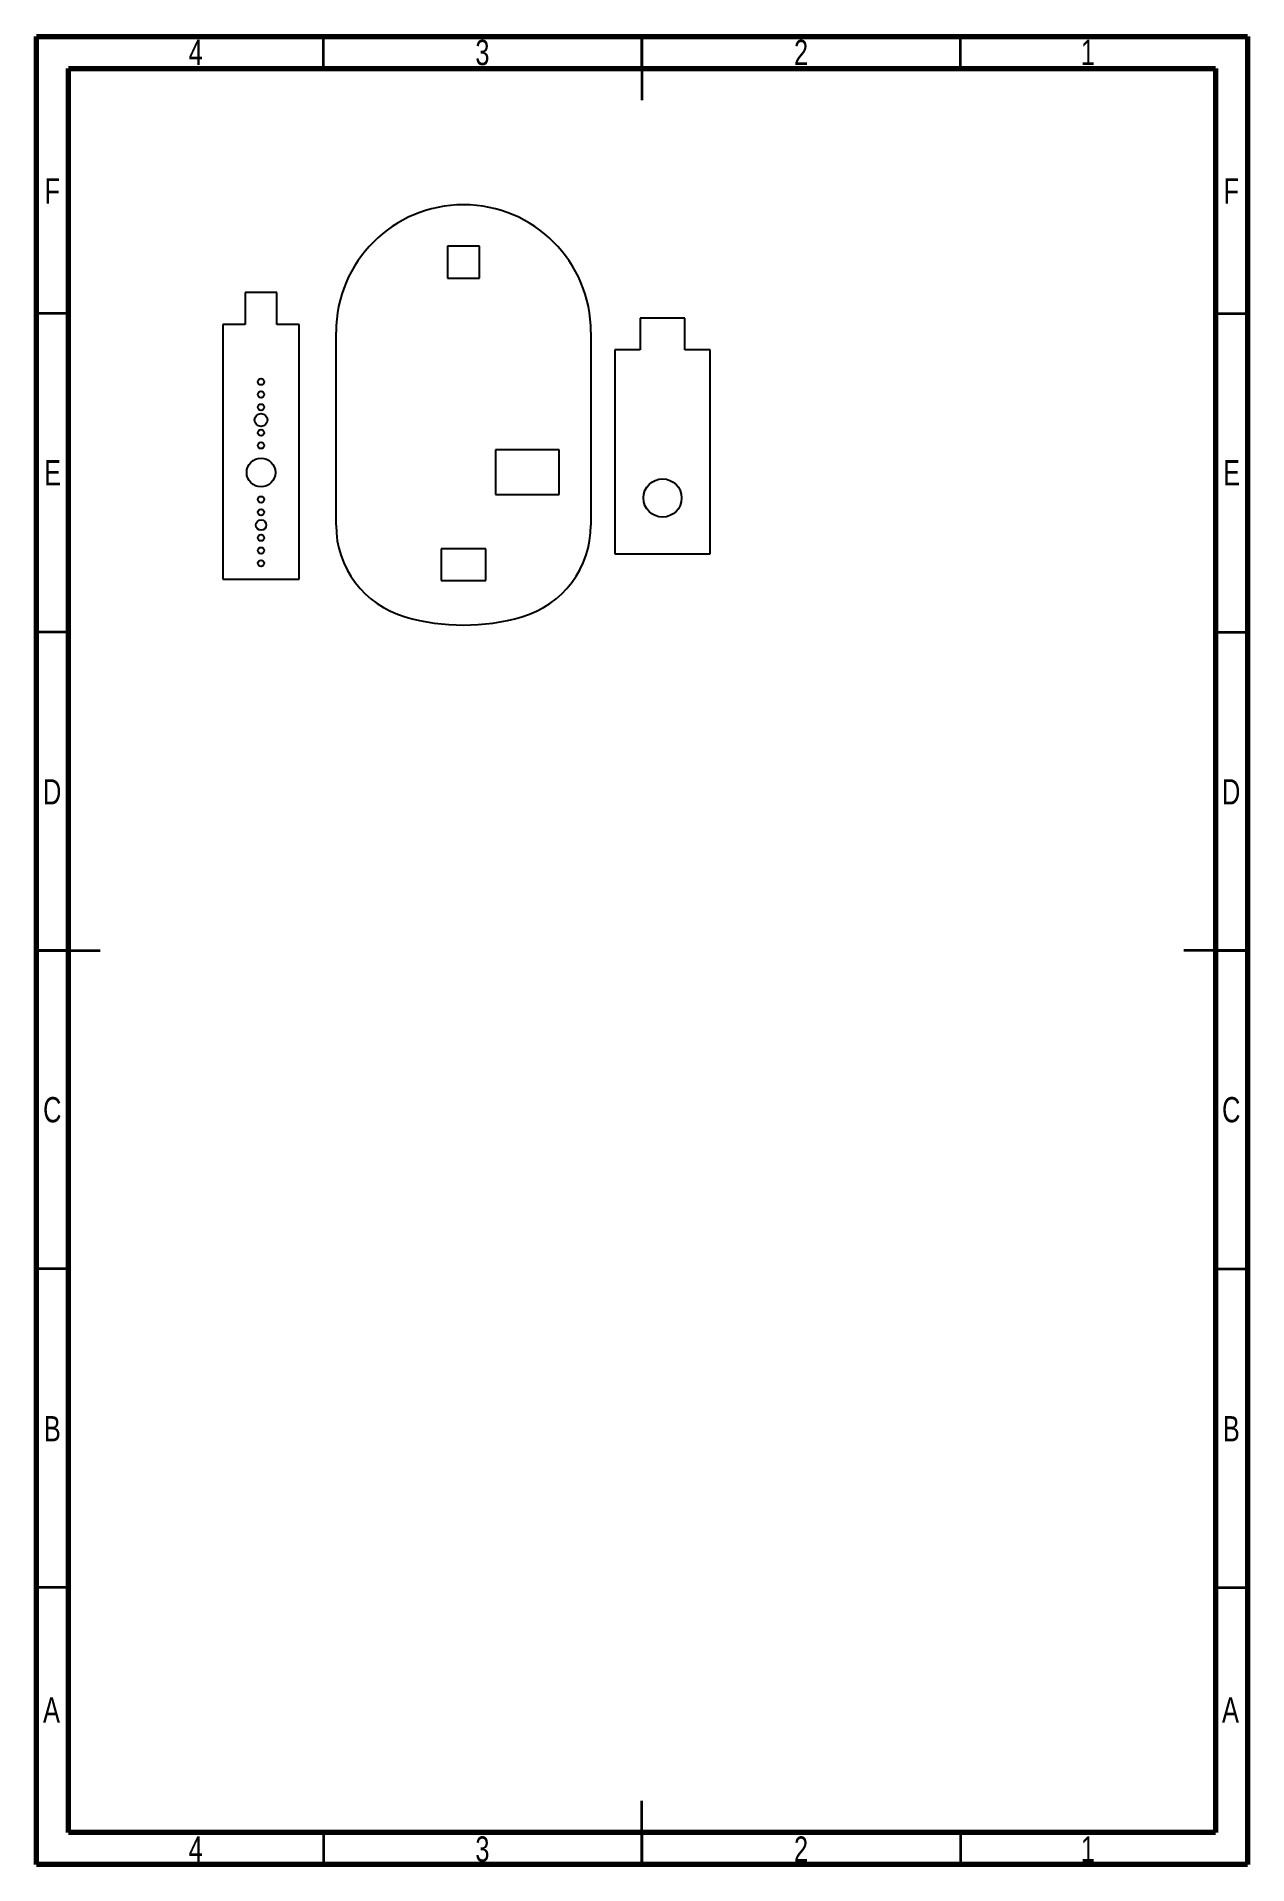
# Model space of a CAD drawing. Header units: millimetres. Extents: x 15 to 205, y 5 to 292.
import ezdxf

# ---------------------------------------------------------------- set-up
doc = ezdxf.new("R2010")
doc.units = ezdxf.units.MM
doc.styles.add('SLDTEXTSTYLE0', font='TXT', dxfattribs={"width": 0.75})

msp = doc.modelspace()

# ---------------------------------------------------------------- linework, layer by layer
at = {"color": 7, "linetype": 'Continuous', "lineweight": 70}
for p, q in [((15, 5), (15, 292)), ((15, 292), (205, 292)), ((205, 292), (205, 5)), ((20, 10), (20, 287)), ((20, 287), (200, 287)), ((200, 287), (200, 10)), ((200, 10), (20, 10)), ((205, 5), (15, 5))]:
    msp.add_line(p, q, dxfattribs=at)
at = {"color": 7, "linetype": 'Continuous', "lineweight": 35}
for p, q in [((60, 287), (60, 292)), ((110, 292), (110, 282)), ((110, 287), (110, 292)), ((160, 287), (160, 292)), ((20, 248.5), (15, 248.5)), ((200, 248.5), (205, 248.5)), ((20, 198.5), (15, 198.5)), ((200, 198.5), (205, 198.5)), ((15, 148.5), (25, 148.5)), ((20, 148.5), (15, 148.5)), ((205, 148.5), (195, 148.5)), ((200, 148.5), (205, 148.5)), ((20, 98.5), (15, 98.5)), ((200, 98.5), (205, 98.5)), ((20, 48.5), (15, 48.5)), ((200, 48.5), (205, 48.5)), ((110, 5), (110, 15)), ((60, 10), (60, 5)), ((110, 10), (110, 5)), ((160, 10), (160, 5))]:
    msp.add_line(p, q, dxfattribs=at)
at = {"color": 7, "linetype": 'Continuous', "lineweight": 25}
for p, q in [((84.49, 259.09), (79.49, 259.09)), ((79.49, 259.09), (79.49, 254.09)), ((84.49, 254.09), (84.49, 259.09)), ((79.49, 254.09), (84.49, 254.09)), ((47.72, 251.8), (47.72, 246.8)), ((52.72, 251.8), (47.72, 251.8)), ((52.72, 246.8), (52.72, 251.8)), ((116.72, 247.8), (109.72, 247.8)), ((109.72, 247.8), (109.72, 242.8)), ((116.72, 242.8), (116.72, 247.8)), ((44.22, 246.8), (44.22, 206.8)), ((47.72, 246.8), (44.22, 246.8)), ((56.22, 246.8), (52.72, 246.8)), ((56.22, 206.8), (56.22, 246.8)), ((61.99, 215.3), (61.99, 245.59)), ((101.99, 245.59), (101.99, 215.3)), ((109.72, 242.8), (105.72, 242.8)), ((105.72, 242.8), (105.72, 210.8)), ((120.72, 242.8), (116.72, 242.8)), ((120.72, 210.8), (120.72, 242.8)), ((96.99, 227.09), (86.99, 227.09)), ((86.99, 227.09), (86.99, 220.09)), ((96.99, 220.09), (96.99, 227.09)), ((86.99, 220.09), (96.99, 220.09)), ((85.49, 211.59), (78.49, 211.59)), ((78.49, 211.59), (78.49, 206.59)), ((85.49, 206.59), (85.49, 211.59)), ((105.72, 210.8), (120.72, 210.8)), ((44.22, 206.8), (56.22, 206.8)), ((78.49, 206.59), (85.49, 206.59))]:
    msp.add_line(p, q, dxfattribs=at)
for centre, radius in [((50.22, 237.8), 0.5), ((50.22, 235.8), 0.5), ((50.22, 231.8), 1), ((50.22, 233.8), 0.5), ((50.22, 229.8), 0.5), ((50.22, 227.8), 0.5), ((50.22, 223.55), 2.25), ((113.22, 219.55), 3), ((50.22, 219.3), 0.5), ((50.22, 215.3), 0.811), ((50.22, 217.3), 0.5), ((50.22, 213.3), 0.5), ((50.22, 211.3), 0.5), ((50.22, 209.3), 0.5)]:
    msp.add_circle(centre, radius, dxfattribs=at)
for centre, radius, start, end in [((81.99, 245.59), 20, 90, 180), ((81.99, 245.59), 20, 0, 90), ((76.99, 215.3), 15, 180, 253.8724), ((86.99, 215.3), 15, 286.1276, 0), ((81.99, 232.59), 33, 253.8724, 286.1276)]:
    msp.add_arc(centre, radius, start, end, dxfattribs=at)

# ---------------------------------------------------------------- texts
at = {"color": 7, "linetype": 'Continuous', "lineweight": 0, "char_height": 3.97, "attachment_point": 2, "style": 'SLDTEXTSTYLE0'}
for s, insert in [('4', (39.96, 291.49)), ('3', (84.96, 291.49)), ('2', (134.96, 291.49)), ('1', (179.96, 291.49)), ('F', (17.46, 269.74)), ('F', (202.46, 269.74)), ('E', (17.51, 225.49)), ('E', (202.51, 225.49)), ('D', (17.45, 175.4)), ('D', (202.45, 175.4)), ('C', (17.46, 125.49)), ('C', (202.46, 125.49)), ('B', (17.47, 75.4)), ('B', (202.47, 75.4)), ('A', (17.34, 31.24)), ('A', (202.34, 31.24)), ('4', (39.96, 9.4)), ('3', (84.96, 9.4)), ('2', (134.96, 9.4)), ('1', (179.96, 9.4))]:
    msp.add_mtext(s, dxfattribs=dict(at, insert=insert))

doc.saveas('drawing.dxf')
